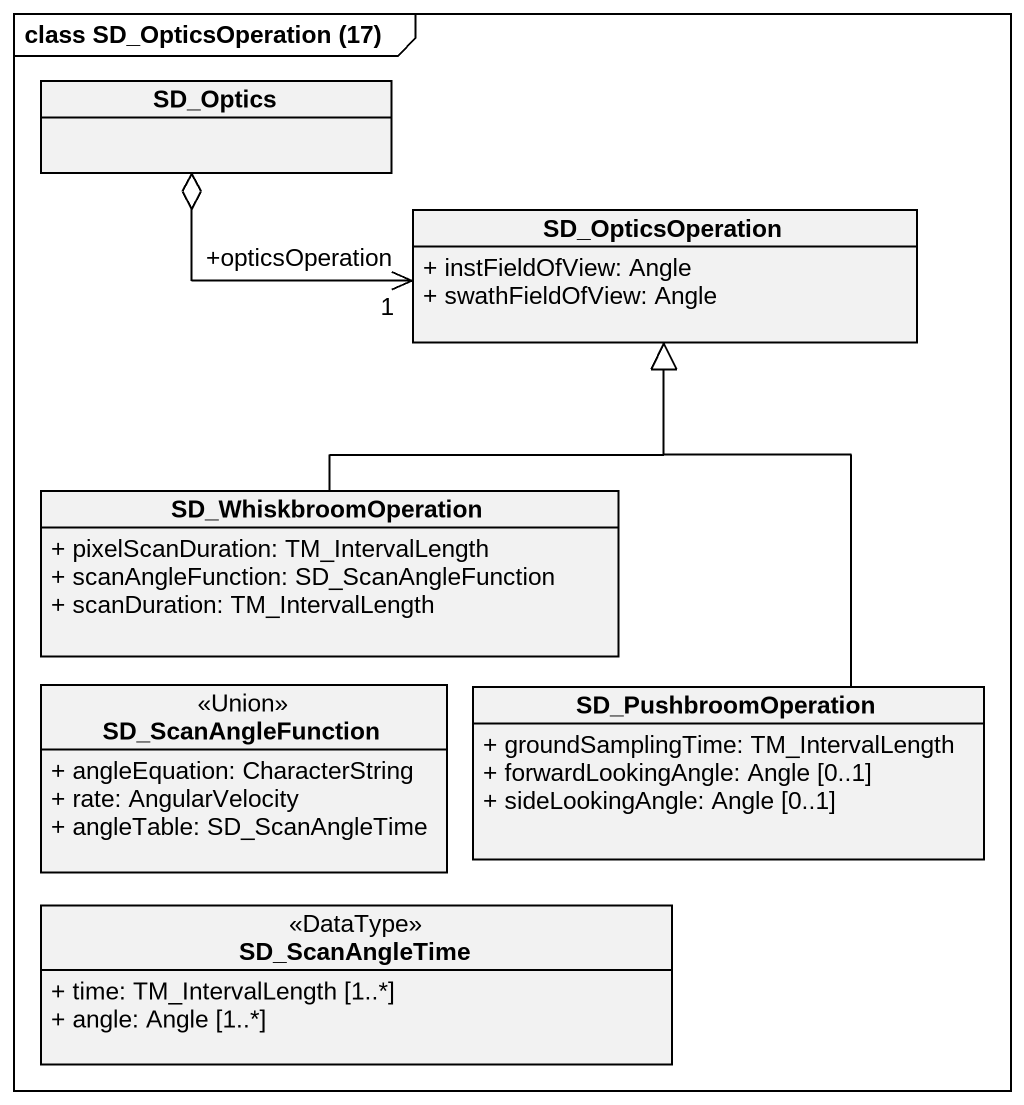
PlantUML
@startuml
mainframe class SD_OpticsOperation (17)
hide circle
hide empty members
skinparam classAttributeIconSize 0
class SD_Optics
class SD_OpticsOperation {
  + instFieldOfView: Angle
  + swathFieldOfView: Angle
}
class SD_WhiskbroomOperation {
  + pixelScanDuration: TM_IntervalLength
  + scanAngleFunction: SD_ScanAngleFunction
  + scanDuration: TM_IntervalLength
}
class SD_ScanAngleFunction <<Union>> {
  + angleEquation: CharacterString
  + rate: AngularVelocity
  + angleTable: SD_ScanAngleTime
}
class SD_PushbroomOperation {
  + groundSamplingTime: TM_IntervalLength
  + forwardLookingAngle: Angle [0..1]
  + sideLookingAngle: Angle [0..1]
}
class SD_ScanAngleTime <<DataType>> {
  + time: TM_IntervalLength [1..*]
  + angle: Angle [1..*]
}
SD_OpticsOperation "+opticsOperation\n1" <-left-o SD_Optics
SD_WhiskbroomOperation -up-|> SD_OpticsOperation
SD_PushbroomOperation -up-|> SD_OpticsOperation
@enduml
